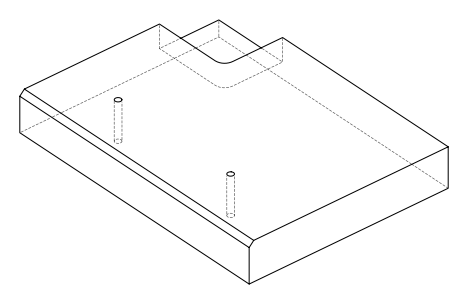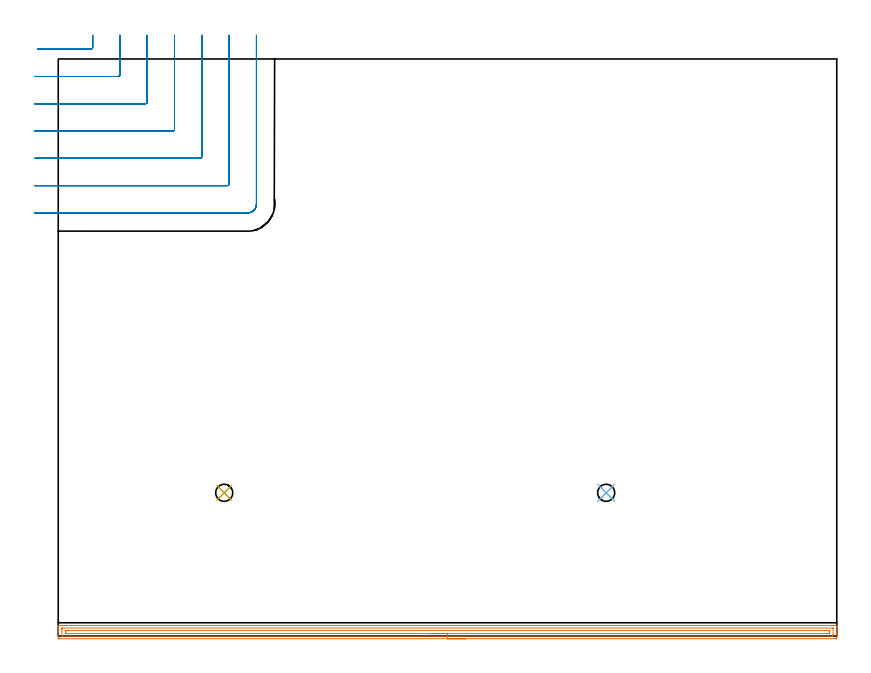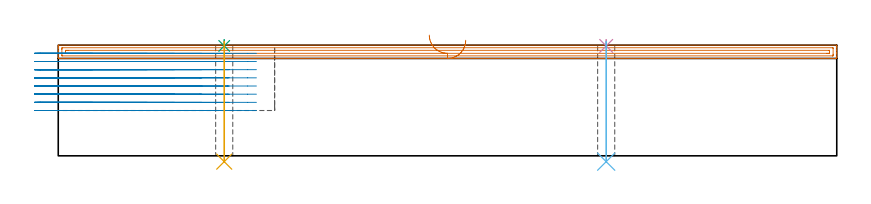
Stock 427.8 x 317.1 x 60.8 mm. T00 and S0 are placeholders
(PLAN: 6 operations, 3 tool changes, 27 min)
(1 AREA_MILL | FG_CHAMFER_SURFACE | UGT0205_001 | 10.46 min | 11399 mm3)
(2 MILL_CORNER_NOTCH_RECTANGULAR | CORNER_NOTCH_RECTANGULAR | UGT0201_094 | Follow Part, ap 5, ae 75% | 15.94 min | 402129 mm3)
(3 SPOT_DRILL | STEP1HOLE | NXT0321_9005460120000 | 0.03 min | 8 mm3)
(4 SPOT_DRILL_1 | STEP1HOLE_1 | NXT0321_9005460120000 | 0.03 min | 19 mm3)
(5 DRILL_THROUGH_HOLE_INTO_CENTER | STEP1HOLE | NXT0301_065 | 0.27 min | 4205 mm3)
(6 DRILL_THROUGH_HOLE_INTO_CENTER_1 | STEP1HOLE_1 | NXT0301_065 | 0.27 min | 4181 mm3)
(TOOL UGT0205_001 | Chamfer Mill 20 x 3 x 45 deg. | D20 FL50 Z2)
(TOOL UGT0201_094 | End mill 20 mm | D20 FL38 Z4)
(TOOL NXT0321_9005460120000 | NC Spot Drill, 142deg, 12mm, Carbide, Uncoated | D12 PA142 FL30 Z2)
(TOOL NXT0301_065 | Carbide Drill 9.4mm [860.1-0940-075A1-MM 2214] | D9.4 PA140 FL98 Z2)
(OP 1 AREA_MILL)
G17 G21 G94 G90
T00 M6
G54
G17 G0 G90 X223.9 Y-1.5 S1061 M3
G43 Z70.8 H0
Z63.5
G94 G1 X223.862 Z62.628 F250.
X223.748 Z61.764
X223.559 Z60.912
X223.297 Z60.08
X222.963 Z59.274
X222.56 Z58.5
X222.092 Z57.764
X221.56 Z57.072
X220.971 Z56.429
X220.328 Z55.84
X219.636 Z55.308
X218.9 Z54.84
X218.126 Z54.437
X217.32 Z54.103
X216.488 Z53.841
X215.637 Z53.652
X214.772 Z53.538
X213.9 Z53.5
X0.63
X0.09 Y-1.494 Z53.503
X0.008 Y-1.492 Z53.506
X0. Y-0.958 Z54.039
Y2.594 Z57.589
Y4.007 Z59.003
Y4.37 Z59.365
Y5.097 Z60.096
Y5.356 Z60.356
X0.007 Y5.761 Z60.753
X0.01 Y5.797 Z60.788
X0.183 Y5.8 Z60.8
X427.617
X427.79 Y5.797 Z60.788
X427.793 Y5.761 Z60.753
X427.8 Y5.356 Z60.356
Y5.096 Z60.096
Y4.37 Z59.365
Y3.119 Z58.116
Y1.706 Z56.702
Y1.08 Z56.077
Y-0.696 Z54.302
X427.798 Y-0.958 Z54.039
X427.792 Y-1.492 Z53.506
X427.71 Y-1.494 Z53.503
X427.17 Y-1.5 Z53.5
X213.9
Y-0.086 Z54.914
X2.419 Y-0.085 Z54.915
X2.01 Y-0.07 Z54.93
X2.001 Y0.344 Z55.344
X2. Y3.482 Z58.482
X2.001 Y3.896 Z58.896
X2.01 Y4.37 Z59.37
X2.403 Y4.385 Z59.385
X2.419 Y4.386 Z59.386
X425.382 Y4.385 Z59.385
X425.79 Y4.37 Z59.37
X425.799 Y3.956 Z58.956
X425.8 Y0.818 Z55.818
X425.799 Y0.404 Z55.404
X425.79 Y-0.07 Z54.93
X425.397 Y-0.085 Z54.915
X425.382 Y-0.086 Z54.914
X213.9
Y1.328 Z56.328
X4.207 Y1.329 Z56.329
X4.08 Y1.331 Z56.331
X4.035 Y1.333 Z56.333
X4.017 Y1.334 Z56.334
X4.01 Y1.364 Z56.364
X4.005 Y1.501 Z56.501
X4.002 Y1.706 Z56.706
X4. Y1.911 Z56.911
X4.004 Y2.594 Z57.594
X4.009 Y2.791 Z57.791
X4.026 Y2.965 Z57.965
X4.207 Y2.967 Z57.967
X4.722 Y2.97 Z57.97
X5.101 Y2.971 Z57.971
X5.615 Y2.972 Z57.972
X423.593 Y2.971 Z57.971
X423.72 Y2.969 Z57.969
X423.765 Y2.967 Z57.967
X423.783 Y2.966 Z57.966
X423.79 Y2.936 Z57.936
X423.795 Y2.799 Z57.799
X423.799 Y2.594 Z57.594
X423.8 Y2.389 Z57.389
X423.796 Y1.706 Z56.706
X423.791 Y1.509 Z56.509
X423.774 Y1.335 Z56.335
X423.593 Y1.333 Z56.333
X423.078 Y1.33 Z56.33
X422.699 Y1.329 Z56.329
X422.185 Y1.328 Z56.328
X213.9
X213.028 Z56.367
X212.164 Z56.48
X211.312 Z56.669
X210.48 Z56.932
X209.674 Z57.265
X208.9 Z57.668
X208.164 Z58.137
X207.472 Z58.668
X206.829 Z59.257
X206.24 Z59.901
X205.709 Z60.593
X205.24 Z61.328
X204.837 Z62.102
X204.503 Z62.908
X204.241 Z63.74
X204.052 Z64.592
X203.938 Z65.457
X203.9 Z66.328
G0 Z70.8
M5
M2
(OP 2 MILL_CORNER_NOTCH_RECTANGULAR)
G17 G21 G94 G90
T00 M6
G54
G17 G0 G90 X-11.417 Y322.5 S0 M3
G43 Z70.8 H0
Z56.312
G94 G1 X-8.417 F250.
X17.907 F500.
G3 X18.9 Y323.493 R1.
G1 Y327.1
Y330.1 F250.
G0 Z70.8
X-13. Y307.5
Z56.312
G1 X-10.
X32.906 F500.
G3 X33.9 Y308.494 R1.
G1 Y327.1
Y330.1 F250.
G0 Z70.8
X-13. Y292.5
Z56.312
G1 X-10.
X47.906 F500.
G3 X48.9 Y293.494 R1.
G1 Y327.1
Y330.1 F250.
G0 Z70.8
X-13. Y277.5
Z56.312
G1 X-10.
X62.906 F500.
G3 X63.9 Y278.494 R1.
G1 Y327.1
Y330.1 F250.
G0 Z70.8
X-13. Y262.5
Z56.312
G1 X-10.
X77.905 F500.
G3 X78.9 Y263.495 R1.
G1 Y327.1
Y330.1 F250.
G0 Z70.8
X-13. Y247.5
Z56.312
G1 X-10.
X92.905 F500.
G3 X93.9 Y248.495 R1.
G1 Y327.1
Y330.1 F250.
G0 Z70.8
X-13. Y232.5
Z56.312
G1 X-10.
X104.1 F500.
G3 X108.9 Y237.3 R4.8
G1 Y327.1
Y330.1 F250.
G0 Z70.8
X-11.417 Y322.5
Z51.825
G1 X-8.417
X17.907 F500.
G3 X18.9 Y323.493 R1.
G1 Y327.1
Y330.1 F250.
G0 Z70.8
X-13. Y307.5
Z51.825
G1 X-10.
X32.906 F500.
G3 X33.9 Y308.494 R1.
G1 Y327.1
Y330.1 F250.
G0 Z70.8
X-13. Y292.5
Z51.825
G1 X-10.
X47.906 F500.
G3 X48.9 Y293.494 R1.
G1 Y327.1
Y330.1 F250.
G0 Z70.8
X-13. Y277.5
Z51.825
G1 X-10.
X62.906 F500.
G3 X63.9 Y278.494 R1.
G1 Y327.1
Y330.1 F250.
G0 Z70.8
X-13. Y262.5
Z51.825
G1 X-10.
X77.905 F500.
G3 X78.9 Y263.495 R1.
G1 Y327.1
Y330.1 F250.
G0 Z70.8
X-13. Y247.5
Z51.825
G1 X-10.
X92.905 F500.
G3 X93.9 Y248.495 R1.
G1 Y327.1
Y330.1 F250.
G0 Z70.8
X-13. Y232.5
Z51.825
G1 X-10.
X104.1 F500.
G3 X108.9 Y237.3 R4.8
G1 Y327.1
Y330.1 F250.
G0 Z70.8
X-11.417 Y322.5
Z47.337
G1 X-8.417
X17.907 F500.
G3 X18.9 Y323.493 R1.
G1 Y327.1
Y330.1 F250.
G0 Z70.8
X-13. Y307.5
Z47.337
G1 X-10.
X32.906 F500.
G3 X33.9 Y308.494 R1.
G1 Y327.1
Y330.1 F250.
G0 Z70.8
X-13. Y292.5
Z47.337
G1 X-10.
X47.906 F500.
G3 X48.9 Y293.494 R1.
G1 Y327.1
Y330.1 F250.
G0 Z70.8
X-13. Y277.5
Z47.337
G1 X-10.
X62.906 F500.
G3 X63.9 Y278.494 R1.
G1 Y327.1
Y330.1 F250.
G0 Z70.8
X-13. Y262.5
Z47.337
G1 X-10.
X77.905 F500.
G3 X78.9 Y263.495 R1.
G1 Y327.1
Y330.1 F250.
G0 Z70.8
X-13. Y247.5
Z47.337
G1 X-10.
X92.905 F500.
G3 X93.9 Y248.495 R1.
G1 Y327.1
Y330.1 F250.
G0 Z70.8
X-13. Y232.5
Z47.337
G1 X-10.
X104.1 F500.
G3 X108.9 Y237.3 R4.8
G1 Y327.1
Y330.1 F250.
G0 Z70.8
X-11.417 Y322.5
Z42.85
G1 X-8.417
X17.907 F500.
G3 X18.9 Y323.493 R1.
G1 Y327.1
Y330.1 F250.
G0 Z70.8
X-13. Y307.5
Z42.85
G1 X-10.
X32.906 F500.
G3 X33.9 Y308.494 R1.
G1 Y327.1
Y330.1 F250.
G0 Z70.8
X-13. Y292.5
Z42.85
G1 X-10.
X47.906 F500.
G3 X48.9 Y293.494 R1.
G1 Y327.1
Y330.1 F250.
G0 Z70.8
X-13. Y277.5
Z42.85
G1 X-10.
X62.906 F500.
G3 X63.9 Y278.494 R1.
G1 Y327.1
Y330.1 F250.
G0 Z70.8
X-13. Y262.5
Z42.85
G1 X-10.
X77.905 F500.
G3 X78.9 Y263.495 R1.
G1 Y327.1
Y330.1 F250.
G0 Z70.8
X-13. Y247.5
Z42.85
G1 X-10.
X92.905 F500.
G3 X93.9 Y248.495 R1.
G1 Y327.1
Y330.1 F250.
G0 Z70.8
X-13. Y232.5
Z42.85
G1 X-10.
X104.1 F500.
G3 X108.9 Y237.3 R4.8
G1 Y327.1
Y330.1 F250.
G0 Z70.8
X-11.417 Y322.5
Z38.362
G1 X-8.417
X17.907 F500.
G3 X18.9 Y323.493 R1.
G1 Y327.1
Y330.1 F250.
G0 Z70.8
X-13. Y307.5
Z38.362
G1 X-10.
X32.906 F500.
G3 X33.9 Y308.494 R1.
G1 Y327.1
Y330.1 F250.
G0 Z70.8
X-13. Y292.5
Z38.362
G1 X-10.
X47.906 F500.
G3 X48.9 Y293.494 R1.
G1 Y327.1
Y330.1 F250.
G0 Z70.8
X-13. Y277.5
Z38.362
G1 X-10.
X62.906 F500.
G3 X63.9 Y278.494 R1.
G1 Y327.1
Y330.1 F250.
G0 Z70.8
X-13. Y262.5
Z38.362
G1 X-10.
X77.905 F500.
G3 X78.9 Y263.495 R1.
G1 Y327.1
Y330.1 F250.
G0 Z70.8
X-13. Y247.5
Z38.362
G1 X-10.
X92.905 F500.
G3 X93.9 Y248.495 R1.
G1 Y327.1
Y330.1 F250.
G0 Z70.8
X-13. Y232.5
Z38.362
G1 X-10.
X104.1 F500.
G3 X108.9 Y237.3 R4.8
G1 Y327.1
Y330.1 F250.
G0 Z70.8
X-11.417 Y322.5
Z33.875
G1 X-8.417
X17.907 F500.
G3 X18.9 Y323.493 R1.
G1 Y327.1
Y330.1 F250.
G0 Z70.8
X-13. Y307.5
Z33.875
G1 X-10.
X32.906 F500.
G3 X33.9 Y308.494 R1.
G1 Y327.1
Y330.1 F250.
G0 Z70.8
X-13. Y292.5
Z33.875
G1 X-10.
X47.906 F500.
G3 X48.9 Y293.494 R1.
G1 Y327.1
Y330.1 F250.
G0 Z70.8
X-13. Y277.5
Z33.875
G1 X-10.
X62.906 F500.
G3 X63.9 Y278.494 R1.
G1 Y327.1
Y330.1 F250.
G0 Z70.8
X-13. Y262.5
Z33.875
G1 X-10.
X77.905 F500.
G3 X78.9 Y263.495 R1.
G1 Y327.1
Y330.1 F250.
G0 Z70.8
X-13. Y247.5
Z33.875
G1 X-10.
X92.905 F500.
G3 X93.9 Y248.495 R1.
G1 Y327.1
Y330.1 F250.
G0 Z70.8
X-13. Y232.5
Z33.875
G1 X-10.
X104.1 F500.
G3 X108.9 Y237.3 R4.8
G1 Y327.1
Y330.1 F250.
G0 Z70.8
X-11.417 Y322.5
Z29.387
G1 X-8.417
X17.907 F500.
G3 X18.9 Y323.493 R1.
G1 Y327.1
Y330.1 F250.
G0 Z70.8
X-13. Y307.5
Z29.387
G1 X-10.
X32.906 F500.
G3 X33.9 Y308.494 R1.
G1 Y327.1
Y330.1 F250.
G0 Z70.8
X-13. Y292.5
Z29.387
G1 X-10.
X47.906 F500.
G3 X48.9 Y293.494 R1.
G1 Y327.1
Y330.1 F250.
G0 Z70.8
X-13. Y277.5
Z29.387
G1 X-10.
X62.906 F500.
G3 X63.9 Y278.494 R1.
G1 Y327.1
Y330.1 F250.
G0 Z70.8
X-13. Y262.5
Z29.387
G1 X-10.
X77.905 F500.
G3 X78.9 Y263.495 R1.
G1 Y327.1
Y330.1 F250.
G0 Z70.8
X-13. Y247.5
Z29.387
G1 X-10.
X92.905 F500.
G3 X93.9 Y248.495 R1.
G1 Y327.1
Y330.1 F250.
G0 Z70.8
X-13. Y232.5
Z29.387
G1 X-10.
X104.1 F500.
G3 X108.9 Y237.3 R4.8
G1 Y327.1
Y330.1 F250.
G0 Z70.8
X-11.417 Y322.5
Z24.9
G1 X-8.417
X17.907 F500.
G3 X18.9 Y323.493 R1.
G1 Y327.1
Y330.1 F250.
G0 Z70.8
X-13. Y307.5
Z24.9
G1 X-10.
X32.906 F500.
G3 X33.9 Y308.494 R1.
G1 Y327.1
Y330.1 F250.
G0 Z70.8
X-13. Y292.5
Z24.9
G1 X-10.
X47.906 F500.
G3 X48.9 Y293.494 R1.
G1 Y327.1
Y330.1 F250.
G0 Z70.8
X-13. Y277.5
Z24.9
G1 X-10.
X62.906 F500.
G3 X63.9 Y278.494 R1.
G1 Y327.1
Y330.1 F250.
G0 Z70.8
X-13. Y262.5
Z24.9
G1 X-10.
X77.905 F500.
G3 X78.9 Y263.495 R1.
G1 Y327.1
Y330.1 F250.
G0 Z70.8
X-13. Y247.5
Z24.9
G1 X-10.
X92.905 F500.
G3 X93.9 Y248.495 R1.
G1 Y327.1
Y330.1 F250.
G0 Z70.8
X-13. Y232.5
Z24.9
G1 X-10.
X104.1 F500.
G3 X108.9 Y237.3 R4.8
G1 Y327.1
Y330.1 F250.
G0 Z70.8
M5
M2
(OP 3 SPOT_DRILL)
G17 G21 G94 G90
T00 M6
G54
G17 G0 G90 X91.2 Y78.7 S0 M3
G43 Z70.8 H0
G94 G81 G98 Z60.391 F250. R63.8
G80
M5
M2
(OP 4 SPOT_DRILL_1)
G17 G21 G94 G90
T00 M6
G54
G17 G0 G90 X301.1 Y78.7 S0 M3
G43 Z70.8 H0
G94 G81 G98 Z60.391 F250. R63.8
G80
M5
M2
(OP 5 DRILL_THROUGH_HOLE_INTO_CENTER)
G17 G21 G94 G90
T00 M6
G54
G17 G0 G90 X91.2 Y78.7 S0 M3
G43 Z70.8 H1
G94 G73 G98 Z-3.211 F250. Q9.144 R62.8
G80
M5
M2
(OP 6 DRILL_THROUGH_HOLE_INTO_CENTER_1)
G17 G21 G94 G90
T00 M6
G54
G17 G0 G90 X301.1 Y78.7 S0 M3
G43 Z70.8 H1
G94 G73 G98 Z-3.211 F250. Q9.144 R62.8
G80
M5
M2
